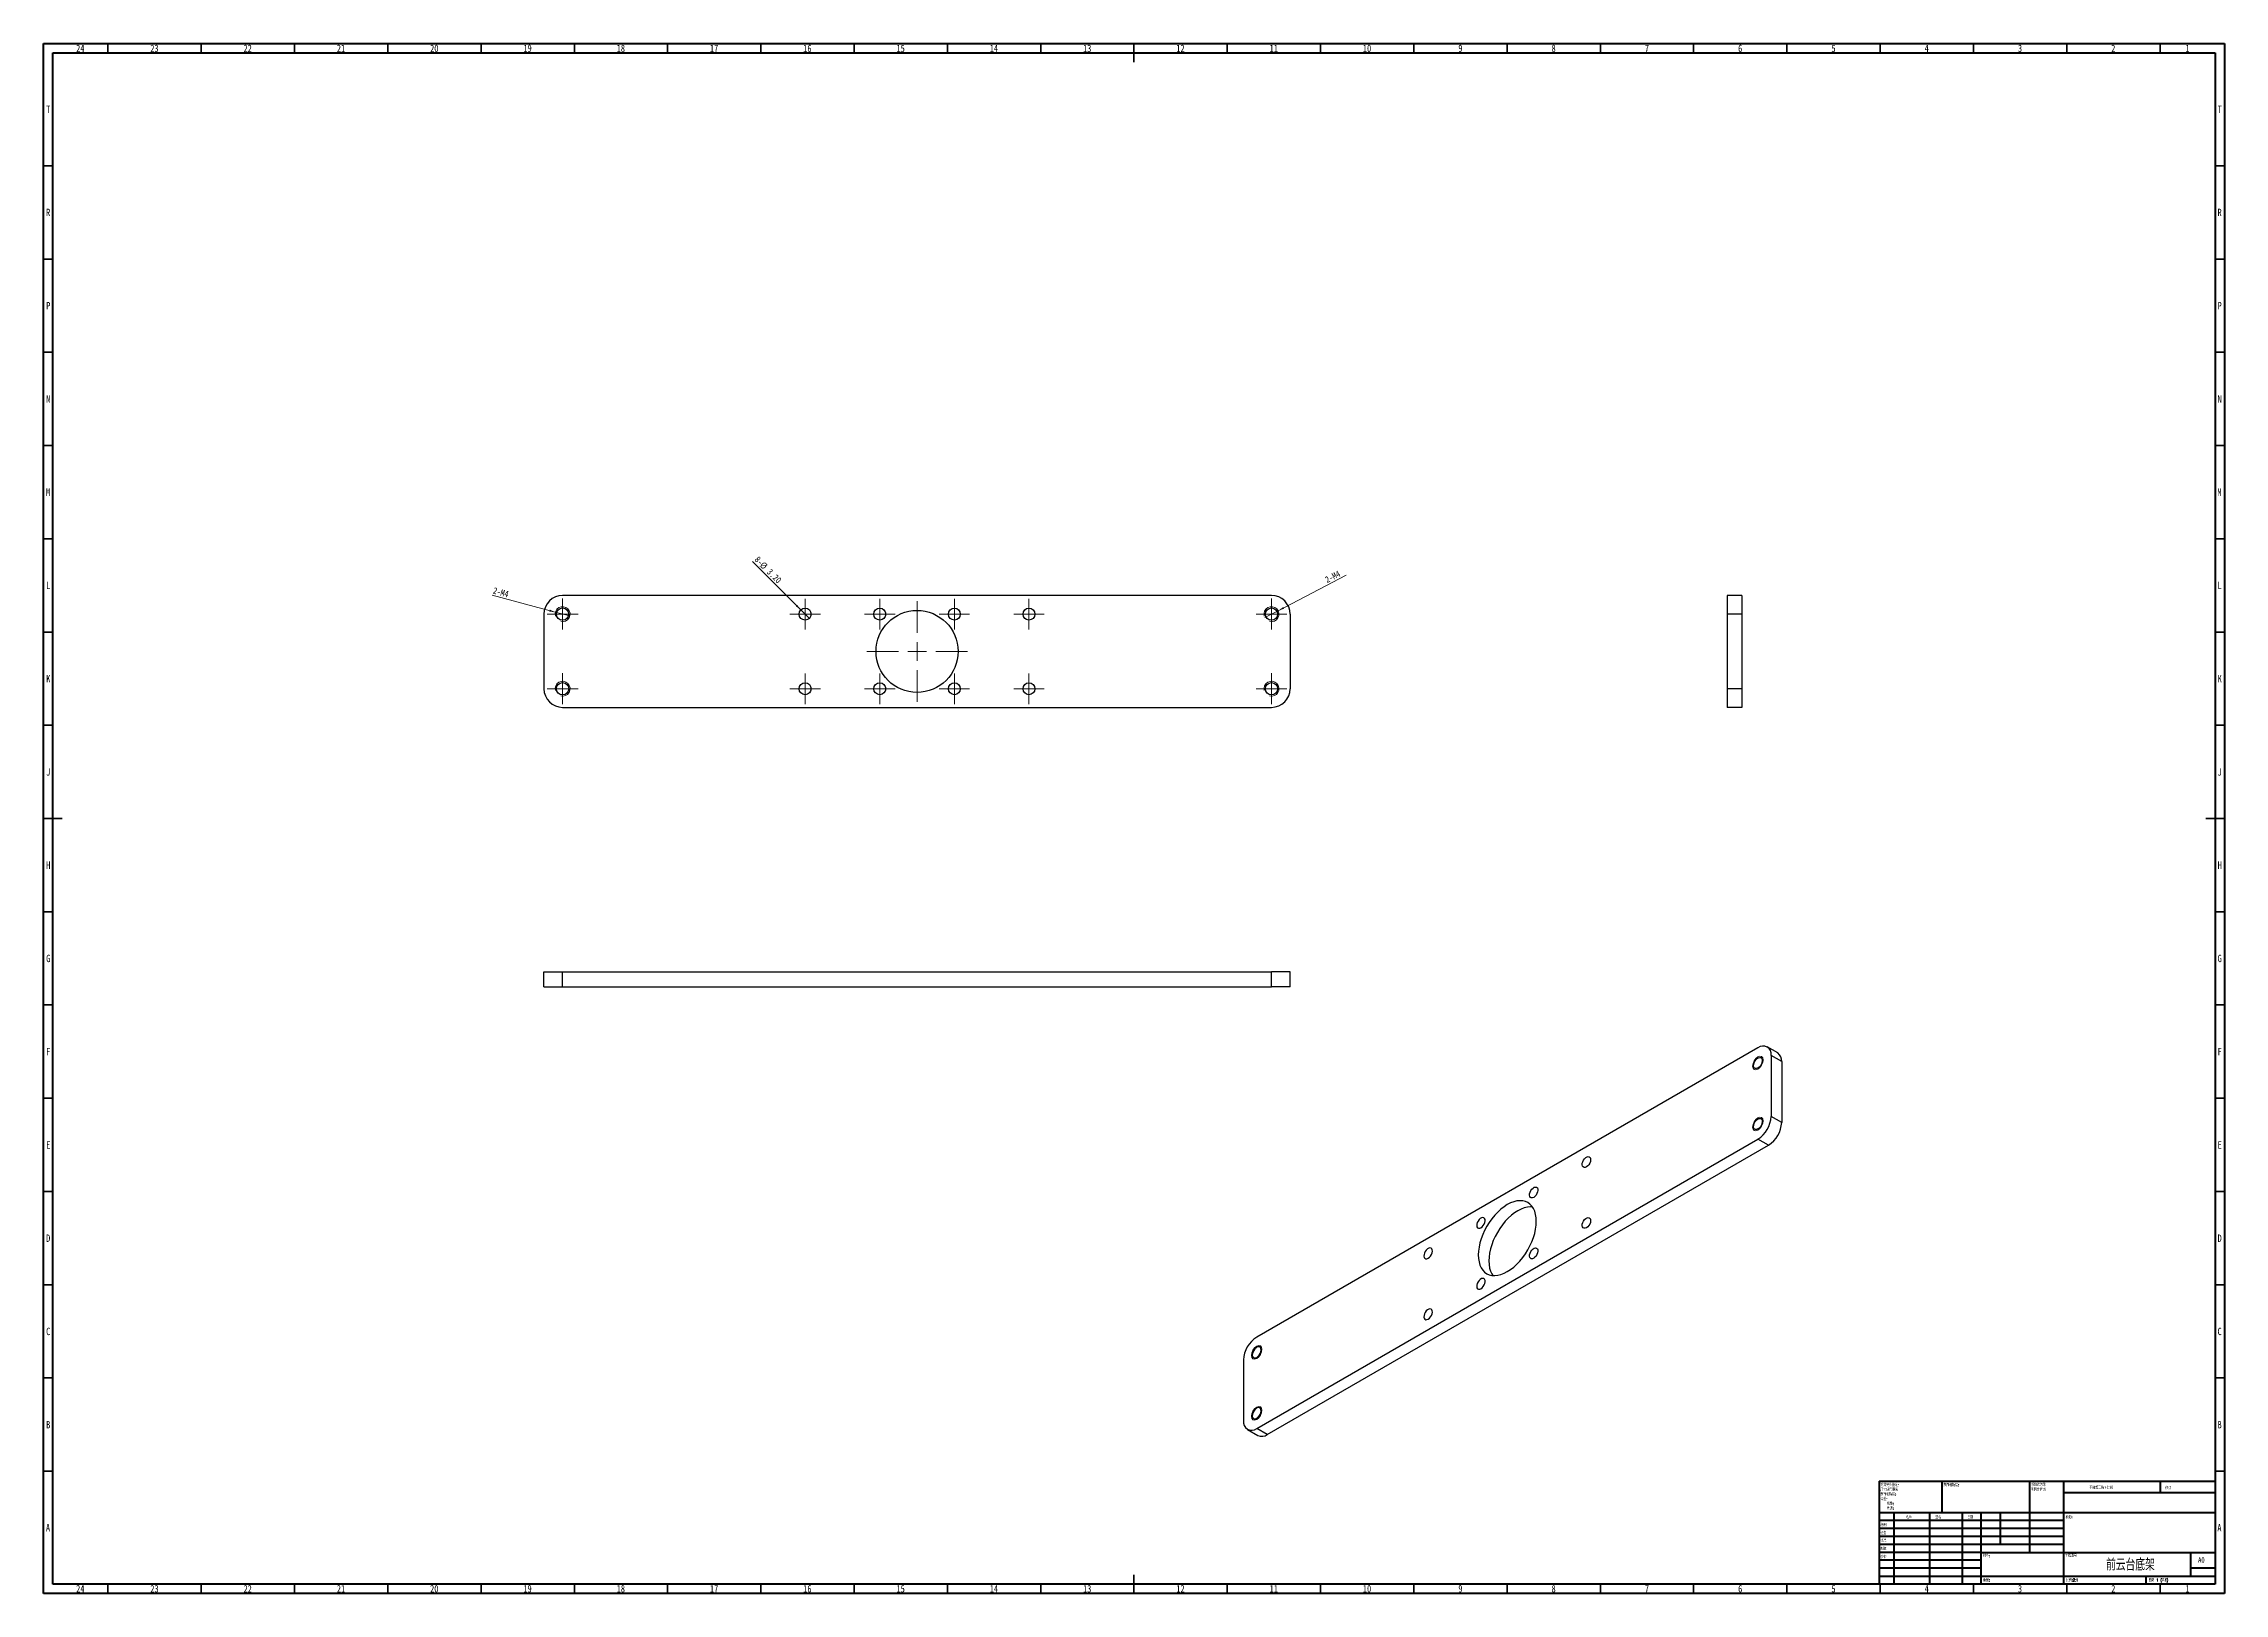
# Model space of a CAD drawing. Header units: millimetres. Extents: x 15 to 1184, y 5 to 836.
import ezdxf

# ---------------------------------------------------------------- set-up
doc = ezdxf.new("R2010")
doc.units = ezdxf.units.MM
doc.styles.add('SLDTEXTSTYLE0', font='TXT', dxfattribs={"width": 0.75})
doc.styles.add('SLDTEXTSTYLE1', font='TXT', dxfattribs={"width": 0.75, "bigfont": 'bigfont'})
doc.styles.add('SLDTEXTSTYLE2', font='TXT', dxfattribs={"width": 0.694444, "bigfont": 'bigfont'})
doc.dimstyles.new('SLDDIMSTYLE0', dxfattribs={"dimtxt": 3.5, "dimasz": 3.302, "dimexe": 0, "dimexo": 0.0625, "dimgap": 0.875, "dimtad": 1, "dimlfac": 0.5, "dimrnd": 1e-09, "dimzin": 12, "dimdsep": 46, "dimtxsty": 'SLDTEXTSTYLE0', "dimblk1": 'NONE', "dimsah": 1, "dimcen": 0, "dimadec": 0, "dimazin": 3, "dimtfac": 1, "dimtmove": 0, "dimatfit": 3, "dimldrblk": 'NONE', "dimfxl": 0, "dimfrac": 2, "dimtolj": 1, "dimtzin": 12, "dimarcsym": 0})
doc.dimstyles.new('SLDDIMSTYLE1', dxfattribs={"dimtxt": 3.5, "dimasz": 3.302, "dimexe": 0, "dimexo": 0.0625, "dimgap": 0.875, "dimtad": 1, "dimlfac": 0.5, "dimrnd": 1e-09, "dimzin": 4, "dimdsep": 46, "dimtxsty": 'SLDTEXTSTYLE0', "dimblk1": 'NONE', "dimsah": 1, "dimcen": 0, "dimadec": 0, "dimazin": 1, "dimtfac": 1, "dimtmove": 0, "dimatfit": 3, "dimldrblk": 'NONE', "dimfxl": 0, "dimfrac": 2, "dimtolj": 1, "dimtzin": 12, "dimarcsym": 0})

# ---------------------------------------------------------------- blocks, each defined once
blk = doc.blocks.new('_D')
at = {"color": 7, "linetype": 'Continuous', "lineweight": 0}
for q in [(255.4, 540.2), (297.1, 529.1)]:
    blk.add_line((289.3, 531.1), q, dxfattribs=at)
at = {"color": 7, "linetype": 'Continuous', "lineweight": 18}
blk.add_solid([(289.3, 531.1), (286.3, 532.5), (286, 531.5)], dxfattribs=at)
at = {"color": 7, "linetype": 'Continuous', "lineweight": 18, "char_height": 3.5, "attachment_point": 1, "rotation": 345, "style": 'SLDTEXTSTYLE0'}
for s, insert in [('2-', (256.5, 544.6)), ('M4', (260.5, 543.5))]:
    blk.add_mtext(s, dxfattribs=dict(at, insert=insert))
blk = doc.blocks.new('_None')
blk = doc.blocks.new('_D_1')
at = {"color": 7, "linetype": 'Continuous', "lineweight": 0}
for q in [(395, 558.3), (425.5, 527.8)]:
    blk.add_line((420.9, 532.4), q, dxfattribs=at)
at = {"color": 7, "linetype": 'Continuous', "lineweight": 18}
blk.add_solid([(420.9, 532.4), (419, 535), (418.2, 534.3)], dxfattribs=at)
at = {"color": 7, "linetype": 'Continuous', "lineweight": 18, "char_height": 3.5, "attachment_point": 1, "rotation": 315, "style": 'SLDTEXTSTYLE0'}
for s, insert in [('8-', (398.3, 561.5)), ('%%c', (401.1, 558.5)), ('3.20', (404.9, 554.8))]:
    blk.add_mtext(s, dxfattribs=dict(at, insert=insert))
blk = doc.blocks.new('_D_2')
at = {"color": 7, "linetype": 'Continuous', "lineweight": 0}
for q in [(713.3, 550.9), (669.7, 528.2)]:
    blk.add_line((676.8, 531.9), q, dxfattribs=at)
at = {"color": 7, "linetype": 'Continuous', "lineweight": 18}
blk.add_solid([(676.8, 531.9), (679.9, 533), (679.5, 533.9)], dxfattribs=at)
at = {"color": 7, "linetype": 'Continuous', "lineweight": 18, "char_height": 3.5, "attachment_point": 1, "rotation": 27.4704, "style": 'SLDTEXTSTYLE0'}
for s, insert in [('2-', (701.4, 549.8)), ('M4', (705.1, 551.7))]:
    blk.add_mtext(s, dxfattribs=dict(at, insert=insert))
blk = doc.blocks.new('SW_CENTERMARKSYMBOL_0')
at = {"color": 0, "linetype": 'Continuous', "lineweight": 18}
for p, q in [((0, 10), (0, 27)), ((-10, 0), (-27, 0)), ((0, 0), (-5, 0)), ((0, 0), (0, 5)), ((0, 0), (0, -5)), ((0, 0), (5, 0)), ((10, 0), (27, 0)), ((0, -10), (0, -27))]:
    blk.add_line(p, q, dxfattribs=at)
blk = doc.blocks.new('SW_CENTERMARKSYMBOL_1')
at = {"color": 0, "linetype": 'Continuous', "lineweight": 18}
for p, q in [((-5, 0), (-8.2, 0)), ((0, 0), (-5, 0)), ((0, 5), (0, 8.2)), ((0, 0), (0, 5)), ((0, 0), (0, -5)), ((0, 0), (5, 0)), ((5, 0), (8.2, 0)), ((0, -5), (0, -8.2))]:
    blk.add_line(p, q, dxfattribs=at)
blk = doc.blocks.new('SW_CENTERMARKSYMBOL_2')
at = {"color": 0, "linetype": 'Continuous', "lineweight": 18}
for p, q in [((-5, 0), (-8.2, 0)), ((0, 0), (-5, 0)), ((0, 5), (0, 8.2)), ((0, 0), (0, 5)), ((0, 0), (0, -5)), ((0, 0), (5, 0)), ((5, 0), (8.2, 0)), ((0, -5), (0, -8.2))]:
    blk.add_line(p, q, dxfattribs=at)
blk = doc.blocks.new('SW_CENTERMARKSYMBOL_3')
at = {"color": 0, "linetype": 'Continuous', "lineweight": 18}
for p, q in [((-5, 0), (-8.2, 0)), ((0, 0), (-5, 0)), ((0, 5), (0, 8.2)), ((0, 0), (0, 5)), ((0, 0), (0, -5)), ((0, 0), (5, 0)), ((5, 0), (8.2, 0)), ((0, -5), (0, -8.2))]:
    blk.add_line(p, q, dxfattribs=at)
blk = doc.blocks.new('SW_CENTERMARKSYMBOL_4')
at = {"color": 0, "linetype": 'Continuous', "lineweight": 18}
for p, q in [((-5, 0), (-8.2, 0)), ((0, 0), (-5, 0)), ((0, 5), (0, 8.2)), ((0, 0), (0, 5)), ((0, 0), (0, -5)), ((0, 0), (5, 0)), ((5, 0), (8.2, 0)), ((0, -5), (0, -8.2))]:
    blk.add_line(p, q, dxfattribs=at)
blk = doc.blocks.new('SW_CENTERMARKSYMBOL_5')
at = {"color": 0, "linetype": 'Continuous', "lineweight": 18}
for p, q in [((-5, 0), (-8.3, 0)), ((0, 0), (-5, 0)), ((0, 5), (0, 8.3)), ((0, 0), (0, 5)), ((0, 0), (0, -5)), ((0, 0), (5, 0)), ((5, 0), (8.3, 0)), ((0, -5), (0, -8.3))]:
    blk.add_line(p, q, dxfattribs=at)
blk = doc.blocks.new('SW_CENTERMARKSYMBOL_6')
at = {"color": 0, "linetype": 'Continuous', "lineweight": 18}
for p, q in [((-5, 0), (-8.3, 0)), ((0, 0), (-5, 0)), ((0, 5), (0, 8.3)), ((0, 0), (0, 5)), ((0, 0), (0, -5)), ((0, 0), (5, 0)), ((5, 0), (8.3, 0)), ((0, -5), (0, -8.3))]:
    blk.add_line(p, q, dxfattribs=at)
blk = doc.blocks.new('SW_CENTERMARKSYMBOL_7')
at = {"color": 0, "linetype": 'Continuous', "lineweight": 18}
for p, q in [((-5, 0), (-8.2, 0)), ((0, 0), (-5, 0)), ((0, 5), (0, 8.2)), ((0, 0), (0, 5)), ((0, 0), (0, -5)), ((0, 0), (5, 0)), ((5, 0), (8.2, 0)), ((0, -5), (0, -8.2))]:
    blk.add_line(p, q, dxfattribs=at)
blk = doc.blocks.new('SW_CENTERMARKSYMBOL_8')
at = {"color": 0, "linetype": 'Continuous', "lineweight": 18}
for p, q in [((-5, 0), (-8.2, 0)), ((0, 0), (-5, 0)), ((0, 5), (0, 8.2)), ((0, 0), (0, 5)), ((0, 0), (0, -5)), ((0, 0), (5, 0)), ((5, 0), (8.2, 0)), ((0, -5), (0, -8.2))]:
    blk.add_line(p, q, dxfattribs=at)
blk = doc.blocks.new('SW_CENTERMARKSYMBOL_9')
at = {"color": 0, "linetype": 'Continuous', "lineweight": 18}
for p, q in [((-5, 0), (-8.2, 0)), ((0, 0), (-5, 0)), ((0, 5), (0, 8.2)), ((0, 0), (0, 5)), ((0, 0), (0, -5)), ((0, 0), (5, 0)), ((5, 0), (8.2, 0)), ((0, -5), (0, -8.2))]:
    blk.add_line(p, q, dxfattribs=at)
blk = doc.blocks.new('SW_CENTERMARKSYMBOL_10')
at = {"color": 0, "linetype": 'Continuous', "lineweight": 18}
for p, q in [((-5, 0), (-8.2, 0)), ((0, 0), (-5, 0)), ((0, 5), (0, 8.2)), ((0, 0), (0, 5)), ((0, 0), (0, -5)), ((0, 0), (5, 0)), ((5, 0), (8.2, 0)), ((0, -5), (0, -8.2))]:
    blk.add_line(p, q, dxfattribs=at)
blk = doc.blocks.new('SW_CENTERMARKSYMBOL_11')
at = {"color": 0, "linetype": 'Continuous', "lineweight": 18}
for p, q in [((-5, 0), (-8.3, 0)), ((0, 0), (-5, 0)), ((0, 5), (0, 8.3)), ((0, 0), (0, 5)), ((0, 0), (0, -5)), ((0, 0), (5, 0)), ((5, 0), (8.3, 0)), ((0, -5), (0, -8.3))]:
    blk.add_line(p, q, dxfattribs=at)
blk = doc.blocks.new('SW_CENTERMARKSYMBOL_12')
at = {"color": 0, "linetype": 'Continuous', "lineweight": 18}
for p, q in [((-5, 0), (-8.3, 0)), ((0, 0), (-5, 0)), ((0, 5), (0, 8.3)), ((0, 0), (0, 5)), ((0, 0), (0, -5)), ((0, 0), (5, 0)), ((5, 0), (8.3, 0)), ((0, -5), (0, -8.3))]:
    blk.add_line(p, q, dxfattribs=at)

msp = doc.modelspace()

# ---------------------------------------------------------------- linework, layer by layer
at = {"color": 7, "linetype": 'Continuous', "lineweight": 70}
for p, q in [((15, 5), (15, 836)), ((15, 836), (1184, 836)), ((20, 10), (20, 831)), ((20, 831), (1179, 831)), ((1179, 831), (1179, 10)), ((1184, 836), (1184, 5)), ((1184, 5), (15, 5)), ((1179, 10), (20, 10))]:
    msp.add_line(p, q, dxfattribs=at)
at = {"color": 7, "linetype": 'Continuous', "lineweight": 35}
for p, q in [((49.5, 831), (49.5, 836)), ((99.5, 831), (99.5, 836)), ((149.5, 831), (149.5, 836)), ((199.5, 831), (199.5, 836)), ((249.5, 831), (249.5, 836)), ((299.5, 831), (299.5, 836)), ((349.5, 831), (349.5, 836)), ((399.5, 831), (399.5, 836)), ((449.5, 831), (449.5, 836)), ((499.5, 831), (499.5, 836)), ((549.5, 831), (549.5, 836)), ((599.5, 836), (599.5, 826)), ((599.5, 831), (599.5, 836)), ((649.5, 831), (649.5, 836)), ((699.5, 831), (699.5, 836)), ((749.5, 831), (749.5, 836)), ((799.5, 831), (799.5, 836)), ((849.5, 831), (849.5, 836)), ((899.5, 831), (899.5, 836)), ((949.5, 831), (949.5, 836)), ((999.5, 831), (999.5, 836)), ((1049.5, 831), (1049.5, 836)), ((1099.5, 831), (1099.5, 836)), ((1149.5, 831), (1149.5, 836)), ((20, 770.5), (15, 770.5)), ((1179, 770.5), (1184, 770.5)), ((20, 720.5), (15, 720.5)), ((1179, 720.5), (1184, 720.5)), ((20, 670.5), (15, 670.5)), ((1179, 670.5), (1184, 670.5)), ((20, 620.5), (15, 620.5)), ((1179, 620.5), (1184, 620.5)), ((20, 570.5), (15, 570.5)), ((1179, 570.5), (1184, 570.5)), ((20, 520.5), (15, 520.5)), ((1179, 520.5), (1184, 520.5)), ((20, 470.5), (15, 470.5)), ((1179, 470.5), (1184, 470.5)), ((15, 420.5), (25, 420.5)), ((20, 420.5), (15, 420.5)), ((1184, 420.5), (1174, 420.5)), ((1179, 420.5), (1184, 420.5)), ((20, 370.5), (15, 370.5)), ((1179, 370.5), (1184, 370.5)), ((20, 320.5), (15, 320.5)), ((1179, 320.5), (1184, 320.5)), ((20, 270.5), (15, 270.5)), ((1179, 270.5), (1184, 270.5)), ((20, 220.5), (15, 220.5)), ((1179, 220.5), (1184, 220.5)), ((20, 170.5), (15, 170.5)), ((1179, 170.5), (1184, 170.5)), ((20, 120.5), (15, 120.5)), ((1179, 120.5), (1184, 120.5)), ((20, 70.5), (15, 70.5)), ((1179, 70.5), (1184, 70.5)), ((599.5, 5), (599.5, 15)), ((49.5, 10), (49.5, 5)), ((99.5, 10), (99.5, 5)), ((149.5, 10), (149.5, 5)), ((199.5, 10), (199.5, 5)), ((249.5, 10), (249.5, 5)), ((299.5, 10), (299.5, 5)), ((349.5, 10), (349.5, 5)), ((399.5, 10), (399.5, 5)), ((449.5, 10), (449.5, 5)), ((499.5, 10), (499.5, 5)), ((549.5, 10), (549.5, 5)), ((599.5, 10), (599.5, 5)), ((649.5, 10), (649.5, 5)), ((699.5, 10), (699.5, 5)), ((749.5, 10), (749.5, 5)), ((799.5, 10), (799.5, 5)), ((849.5, 10), (849.5, 5)), ((899.5, 10), (899.5, 5)), ((949.5, 10), (949.5, 5)), ((999.5, 10), (999.5, 5)), ((1049.5, 10), (1049.5, 5)), ((1099.5, 10), (1099.5, 5)), ((1149.5, 10), (1149.5, 5))]:
    msp.add_line(p, q, dxfattribs=at)
at = {"color": 7, "linetype": 'Continuous', "lineweight": 25}
for p, q in [((673.206, 540.091), (293.206, 540.091)), ((917.411, 540.091), (917.411, 530.091)), ((925.411, 540.091), (917.411, 540.091)), ((925.411, 540.091), (925.411, 530.091)), ((283.206, 530.091), (283.206, 490.091)), ((683.206, 530.091), (683.206, 490.091)), ((925.411, 530.091), (917.411, 530.091)), ((917.411, 530.091), (917.411, 490.091)), ((925.411, 530.091), (925.411, 490.091)), ((293.206, 480.091), (673.206, 480.091)), ((917.411, 490.091), (917.411, 480.091)), ((925.411, 490.091), (917.411, 490.091)), ((925.411, 480.091), (917.411, 480.091)), ((925.411, 490.091), (925.411, 480.091)), ((283.206, 330.312), (283.206, 338.312)), ((283.206, 338.312), (293.206, 338.312)), ((283.206, 330.312), (293.206, 330.312)), ((293.206, 330.312), (293.206, 338.312)), ((293.206, 338.312), (673.206, 338.312)), ((293.206, 330.312), (673.206, 330.312)), ((673.206, 330.312), (673.206, 338.312)), ((683.206, 338.312), (673.206, 338.312)), ((683.206, 330.312), (673.206, 330.312)), ((683.206, 330.312), (683.206, 338.312)), ((933.958, 297.538), (665.258, 142.421)), ((944.615, 294.768), (938.958, 298.033)), ((941.029, 293.455), (941.029, 260.793)), ((946.686, 290.189), (941.029, 293.455)), ((946.686, 290.189), (946.686, 257.528)), ((946.686, 257.528), (941.029, 260.793)), ((665.258, 93.428), (933.958, 248.546)), ((939.615, 245.28), (933.958, 248.546)), ((670.915, 90.163), (939.615, 245.28)), ((658.187, 130.173), (658.187, 97.512)), ((660.258, 92.933), (665.915, 89.667)), ((670.915, 90.163), (665.258, 93.428))]:
    msp.add_line(p, q, dxfattribs=at)
at = {"color": 7, "linetype": 'Continuous', "lineweight": 50}
for p, q in [((999, 65.25), (1179, 65.25)), ((999, 65.25), (999, 10)), ((1032.8, 48.25), (1032.8, 65.25)), ((1079.6, 65.25), (1079.6, 27)), ((1097.8, 65.25), (1097.8, 10)), ((1179, 58.875), (1097.8, 58.875)), ((1149.8, 58.875), (1149.8, 65.25)), ((1179, 48.25), (999, 48.25)), ((1006.8, 48.25), (1006.8, 10)), ((1025.991, 48.25), (1025.991, 10)), ((1043.399, 48.25), (1043.399, 10)), ((1053.6, 10), (1053.6, 48.25)), ((1064, 31.25), (1064, 48.25)), ((1097.8, 44), (999, 44)), ((1097.8, 39.75), (999, 39.75)), ((1097.8, 35.5), (999, 35.5)), ((1097.8, 31.25), (999, 31.25)), ((1053.6, 27), (999, 27)), ((1053.6, 27), (1179, 27)), ((1166, 14.25), (1166, 27)), ((1053.6, 22.75), (999, 22.75)), ((1053.6, 18.5), (999, 18.5)), ((999, 14.25), (1179, 14.25)), ((1142, 10), (1142, 14.25)), ((1179, 18.5), (1166, 18.5))]:
    msp.add_line(p, q, dxfattribs=at)
at = {"color": 7, "linetype": 'Continuous', "lineweight": 18, "flags": 128}
for points in [[(933.958, 286.107), (932.876, 285.73), (931.958, 285.909), (931.345, 286.614), (931.13, 287.74), (931.345, 289.114), (931.958, 290.528), (932.876, 291.765), (933.958, 292.639), (935.041, 293.015), (935.958, 292.837), (936.571, 292.131), (936.787, 291.006), (936.571, 289.631), (935.958, 288.218), (935.041, 286.98), (933.958, 286.107)], [(933.958, 253.445), (932.876, 253.069), (931.958, 253.247), (931.345, 253.953), (931.13, 255.078), (931.345, 256.453), (931.958, 257.866), (932.876, 259.104), (933.958, 259.977), (935.041, 260.354), (935.958, 260.175), (936.571, 259.47), (936.787, 258.344), (936.571, 256.97), (935.958, 255.556), (935.041, 254.318), (933.958, 253.445)], [(665.258, 130.989), (664.175, 130.613), (663.258, 130.791), (662.645, 131.497), (662.429, 132.622), (662.645, 133.997), (663.258, 135.41), (664.175, 136.648), (665.258, 137.521), (666.34, 137.898), (667.258, 137.719), (667.871, 137.014), (668.086, 135.888), (667.871, 134.514), (667.258, 133.1), (666.34, 131.863), (665.258, 130.989)], [(665.258, 98.327), (664.175, 97.951), (663.258, 98.129), (662.645, 98.835), (662.429, 99.961), (662.645, 101.335), (663.258, 102.749), (664.175, 103.986), (665.258, 104.86), (666.34, 105.236), (667.258, 105.058), (667.871, 104.352), (668.086, 103.226), (667.871, 101.852), (667.258, 100.439), (666.34, 99.201), (665.258, 98.327)]]:
    msp.add_lwpolyline(points, dxfattribs=at)
at = {"color": 7, "linetype": 'Continuous', "lineweight": 25, "flags": 128}
for points in [[(933.958, 286.678), (933.271, 286.401), (932.644, 286.388), (932.134, 286.64), (931.786, 287.134), (931.631, 287.828), (931.683, 288.659), (931.938, 289.553), (932.371, 290.432), (932.946, 291.216), (933.611, 291.836), (934.306, 292.238), (934.971, 292.385), (935.546, 292.264), (935.979, 291.887), (936.233, 291.286), (936.285, 290.515), (936.131, 289.642), (935.783, 288.746), (935.273, 287.905), (934.646, 287.195), (933.958, 286.678)], [(933.958, 254.017), (933.271, 253.739), (932.644, 253.726), (932.134, 253.978), (931.786, 254.473), (931.631, 255.166), (931.683, 255.997), (931.938, 256.892), (932.371, 257.77), (932.946, 258.554), (933.611, 259.175), (934.306, 259.576), (934.971, 259.723), (935.546, 259.603), (935.979, 259.225), (936.233, 258.624), (936.285, 257.853), (936.131, 256.981), (935.783, 256.084), (935.273, 255.244), (934.646, 254.533), (933.958, 254.017)], [(842.034, 233.693), (841.368, 233.424), (840.76, 233.411), (840.265, 233.656), (839.928, 234.136), (839.778, 234.808), (839.828, 235.614), (840.075, 236.481), (840.495, 237.333), (841.053, 238.094), (841.697, 238.695), (842.372, 239.085), (843.016, 239.227), (843.574, 239.11), (843.994, 238.744), (844.24, 238.161), (844.291, 237.414), (844.141, 236.568), (843.804, 235.698), (843.309, 234.883), (842.701, 234.194), (842.034, 233.693)], [(813.75, 217.365), (813.083, 217.096), (812.476, 217.083), (811.981, 217.328), (811.644, 217.807), (811.494, 218.48), (811.544, 219.286), (811.791, 220.153), (812.211, 221.005), (812.768, 221.765), (813.413, 222.367), (814.087, 222.756), (814.732, 222.899), (815.289, 222.782), (815.71, 222.416), (815.956, 221.833), (816.007, 221.085), (815.857, 220.239), (815.519, 219.37), (815.025, 218.555), (814.417, 217.866), (813.75, 217.365)], [(799.608, 177.519), (801.35, 178.638), (803.07, 179.968), (804.746, 181.493), (806.358, 183.195), (807.885, 185.051), (809.307, 187.038), (810.608, 189.131), (811.771, 191.304), (812.78, 193.53), (813.624, 195.78), (814.291, 198.027), (814.774, 200.241), (815.067, 202.396), (815.164, 204.464), (815.067, 206.419), (814.774, 208.236), (814.291, 209.893), (813.624, 211.369), (812.78, 212.645), (811.771, 213.705), (810.608, 214.536), (809.307, 215.127), (807.885, 215.472), (806.358, 215.565), (804.746, 215.405), (803.07, 214.995), (801.35, 214.34), (799.608, 213.447), (797.866, 212.329), (796.146, 210.998), (794.47, 209.473), (792.858, 207.772), (791.332, 205.916), (789.909, 203.929), (788.608, 201.835), (787.446, 199.662), (786.436, 197.437), (785.592, 195.186), (784.925, 192.94), (784.442, 190.725), (784.15, 188.57), (784.052, 186.503), (784.15, 184.548), (784.442, 182.73), (784.925, 181.074), (785.592, 179.598), (786.436, 178.322), (787.446, 177.262), (788.608, 176.431), (789.909, 175.839), (791.332, 175.495), (792.858, 175.402), (794.47, 175.561), (796.146, 175.971), (797.866, 176.627), (799.608, 177.519)], [(813.066, 212.263), (812.015, 212.299), (810.403, 212.139), (808.727, 211.729), (807.007, 211.074), (805.265, 210.181), (803.523, 209.063), (801.803, 207.733), (800.127, 206.207), (798.515, 204.506), (796.988, 202.65), (795.566, 200.663), (794.265, 198.57), (793.102, 196.397), (792.093, 194.171), (791.249, 191.921), (790.582, 189.674), (790.099, 187.46), (789.806, 185.305), (789.709, 183.237), (789.806, 181.282), (790.099, 179.465), (790.582, 177.808), (791.249, 176.332), (791.807, 175.438)], [(785.466, 201.037), (786.133, 201.538), (786.741, 202.227), (787.235, 203.042), (787.572, 203.911), (787.722, 204.757), (787.672, 205.505), (787.426, 206.088), (787.005, 206.454), (786.448, 206.571), (785.803, 206.428), (785.129, 206.039), (784.484, 205.437), (783.927, 204.677), (783.506, 203.825), (783.26, 202.958), (783.21, 202.152), (783.36, 201.479), (783.697, 200.999), (784.191, 200.755), (784.799, 200.768), (785.466, 201.037)], [(842.034, 201.032), (841.368, 200.763), (840.76, 200.75), (840.265, 200.994), (839.928, 201.474), (839.778, 202.147), (839.828, 202.953), (840.075, 203.82), (840.495, 204.672), (841.053, 205.432), (841.697, 206.034), (842.372, 206.423), (843.016, 206.566), (843.574, 206.448), (843.994, 206.082), (844.24, 205.5), (844.291, 204.752), (844.141, 203.906), (843.804, 203.037), (843.309, 202.222), (842.701, 201.533), (842.034, 201.032)], [(757.182, 184.709), (757.849, 185.21), (758.456, 185.899), (758.951, 186.714), (759.288, 187.583), (759.438, 188.429), (759.388, 189.177), (759.141, 189.759), (758.721, 190.126), (758.163, 190.243), (757.519, 190.1), (756.844, 189.711), (756.2, 189.109), (755.643, 188.349), (755.222, 187.497), (754.976, 186.63), (754.925, 185.824), (755.075, 185.151), (755.413, 184.671), (755.907, 184.427), (756.515, 184.44), (757.182, 184.709)], [(813.75, 184.704), (813.083, 184.435), (812.476, 184.422), (811.981, 184.666), (811.644, 185.146), (811.494, 185.819), (811.544, 186.624), (811.791, 187.492), (812.211, 188.343), (812.768, 189.104), (813.413, 189.705), (814.087, 190.095), (814.732, 190.237), (815.289, 190.12), (815.71, 189.754), (815.956, 189.171), (816.007, 188.424), (815.857, 187.578), (815.519, 186.709), (815.025, 185.893), (814.417, 185.205), (813.75, 184.704)], [(785.466, 168.375), (786.133, 168.876), (786.741, 169.565), (787.235, 170.38), (787.572, 171.25), (787.722, 172.096), (787.672, 172.843), (787.426, 173.426), (787.005, 173.792), (786.448, 173.909), (785.803, 173.767), (785.129, 173.377), (784.484, 172.776), (783.927, 172.015), (783.506, 171.163), (783.26, 170.296), (783.21, 169.49), (783.36, 168.818), (783.697, 168.338), (784.191, 168.094), (784.799, 168.106), (785.466, 168.375)], [(757.182, 152.047), (757.849, 152.548), (758.456, 153.237), (758.951, 154.052), (759.288, 154.921), (759.438, 155.767), (759.388, 156.515), (759.141, 157.098), (758.721, 157.464), (758.163, 157.581), (757.519, 157.439), (756.844, 157.049), (756.2, 156.448), (755.643, 155.687), (755.222, 154.835), (754.976, 153.968), (754.925, 153.162), (755.075, 152.49), (755.413, 152.01), (755.907, 151.765), (756.515, 151.778), (757.182, 152.047)], [(665.258, 131.561), (665.946, 132.077), (666.572, 132.788), (667.082, 133.628), (667.43, 134.525), (667.585, 135.397), (667.533, 136.168), (667.279, 136.769), (666.845, 137.147), (666.27, 137.267), (665.606, 137.12), (664.91, 136.719), (664.245, 136.098), (663.671, 135.314), (663.237, 134.436), (662.983, 133.542), (662.931, 132.711), (663.086, 132.017), (663.433, 131.522), (663.943, 131.27), (664.57, 131.283), (665.258, 131.561)], [(665.258, 98.899), (665.946, 99.416), (666.572, 100.126), (667.082, 100.967), (667.43, 101.863), (667.585, 102.736), (667.533, 103.506), (667.279, 104.107), (666.845, 104.485), (666.27, 104.606), (665.606, 104.459), (664.91, 104.057), (664.245, 103.437), (663.671, 102.653), (663.237, 101.774), (662.983, 100.88), (662.931, 100.049), (663.086, 99.355), (663.433, 98.86), (663.943, 98.608), (664.57, 98.622), (665.258, 98.899)]]:
    msp.add_lwpolyline(points, dxfattribs=at)
at = {"color": 7, "linetype": 'Continuous', "lineweight": 25}
for centre, radius in [((293.206, 530.091), 3.3), ((423.206, 530.091), 3.2), ((463.206, 530.091), 3.2), ((483.206, 510.091), 22), ((503.206, 530.091), 3.2), ((543.206, 530.091), 3.2), ((673.206, 530.091), 3.3), ((293.206, 490.091), 3.3), ((423.206, 490.091), 3.2), ((463.206, 490.091), 3.2), ((503.206, 490.091), 3.2), ((543.206, 490.091), 3.2), ((673.206, 490.091), 3.3)]:
    msp.add_circle(centre, radius, dxfattribs=at)
for centre, radius, start, end in [((293.206, 530.091), 10, 90, 180), ((673.206, 530.091), 10, 0, 90), ((293.206, 490.091), 10, 180, 270), ((673.206, 490.091), 10, 270, 0), ((936.697, 294.117), 4.383, 351.315058, 128.67419), ((941.687, 290.685), 5.024, 354.337576, 54.350243), ((925.742, 261.454), 15.302, 302.476304, 357.523696), ((931.399, 258.189), 15.302, 302.476304, 357.523696), ((673.474, 129.512), 15.302, 122.476398, 177.523602), ((662.519, 96.85), 4.383, 171.314675, 308.674573), ((667.986, 94.244), 5.023, 245.65152, 305.658938)]:
    msp.add_arc(centre, radius, start, end, dxfattribs=at)
at = {"color": 7, "linetype": 'Continuous', "lineweight": 18}
for centre in [(293.206, 530.091), (673.206, 530.091), (293.206, 490.091), (673.206, 490.091)]:
    msp.add_arc(centre, 4, 255, 195, dxfattribs=at)

# ---------------------------------------------------------------- block references
at = {"color": 7, "linetype": 'Continuous', "lineweight": 0}
for name, p in [('SW_CENTERMARKSYMBOL_6', (293.206, 530.091)), ('SW_CENTERMARKSYMBOL_1', (423.206, 530.091)), ('SW_CENTERMARKSYMBOL_3', (463.206, 530.091)), ('SW_CENTERMARKSYMBOL_9', (503.206, 530.091)), ('SW_CENTERMARKSYMBOL_7', (543.206, 530.091)), ('SW_CENTERMARKSYMBOL_12', (673.206, 530.091)), ('SW_CENTERMARKSYMBOL_0', (483.206, 510.091)), ('SW_CENTERMARKSYMBOL_5', (293.206, 490.091)), ('SW_CENTERMARKSYMBOL_4', (423.206, 490.091)), ('SW_CENTERMARKSYMBOL_2', (463.206, 490.091)), ('SW_CENTERMARKSYMBOL_8', (503.206, 490.091)), ('SW_CENTERMARKSYMBOL_10', (543.206, 490.091)), ('SW_CENTERMARKSYMBOL_11', (673.206, 490.091))]:
    msp.add_blockref(name, p, dxfattribs=at)

# ---------------------------------------------------------------- texts
for s, insert, char_height, attachment_point, style in [('24', (34.67, 835.449), 3.9687, 2, 'SLDTEXTSTYLE0'), ('23', (74.42, 835.449), 3.9687, 2, 'SLDTEXTSTYLE0'), ('22', (124.42, 835.449), 3.9687, 2, 'SLDTEXTSTYLE0'), ('21', (174.42, 835.449), 3.9687, 2, 'SLDTEXTSTYLE0'), ('20', (224.42, 835.449), 3.9687, 2, 'SLDTEXTSTYLE0'), ('19', (274.42, 835.449), 3.9687, 2, 'SLDTEXTSTYLE0'), ('18', (324.42, 835.449), 3.9687, 2, 'SLDTEXTSTYLE0'), ('17', (374.42, 835.449), 3.9687, 2, 'SLDTEXTSTYLE0'), ('16', (424.42, 835.449), 3.9687, 2, 'SLDTEXTSTYLE0'), ('15', (474.42, 835.449), 3.9687, 2, 'SLDTEXTSTYLE0'), ('14', (524.42, 835.449), 3.9687, 2, 'SLDTEXTSTYLE0'), ('13', (574.42, 835.449), 3.9687, 2, 'SLDTEXTSTYLE0'), ('12', (624.42, 835.449), 3.9687, 2, 'SLDTEXTSTYLE0'), ('11', (674.42, 835.449), 3.9687, 2, 'SLDTEXTSTYLE0'), ('10', (724.42, 835.449), 3.9687, 2, 'SLDTEXTSTYLE0'), ('9', (774.46, 835.449), 3.969, 2, 'SLDTEXTSTYLE0'), ('8', (824.46, 835.449), 3.969, 2, 'SLDTEXTSTYLE0'), ('7', (874.46, 835.449), 3.969, 2, 'SLDTEXTSTYLE0'), ('6', (924.46, 835.449), 3.969, 2, 'SLDTEXTSTYLE0'), ('5', (974.46, 835.449), 3.969, 2, 'SLDTEXTSTYLE0'), ('4', (1024.46, 835.449), 3.969, 2, 'SLDTEXTSTYLE0'), ('3', (1074.46, 835.449), 3.969, 2, 'SLDTEXTSTYLE0'), ('2', (1124.46, 835.449), 3.969, 2, 'SLDTEXTSTYLE0'), ('1', (1164.21, 835.449), 3.969, 2, 'SLDTEXTSTYLE0'), ('T', (17.488, 802.74), 3.969, 2, 'SLDTEXTSTYLE0'), ('T', (1181.488, 802.74), 3.969, 2, 'SLDTEXTSTYLE0'), ('R', (17.444, 747.449), 3.969, 2, 'SLDTEXTSTYLE0'), ('R', (1181.444, 747.449), 3.969, 2, 'SLDTEXTSTYLE0'), ('P', (17.485, 697.449), 3.969, 2, 'SLDTEXTSTYLE0'), ('P', (1181.485, 697.449), 3.969, 2, 'SLDTEXTSTYLE0'), ('N', (17.464, 647.449), 3.969, 2, 'SLDTEXTSTYLE0'), ('N', (1181.464, 647.449), 3.969, 2, 'SLDTEXTSTYLE0'), ('M', (17.362, 597.449), 3.969, 2, 'SLDTEXTSTYLE0'), ('M', (1181.362, 597.449), 3.969, 2, 'SLDTEXTSTYLE0'), ('L', (17.455, 547.449), 3.969, 2, 'SLDTEXTSTYLE0'), ('L', (1181.455, 547.449), 3.969, 2, 'SLDTEXTSTYLE0'), ('K', (17.489, 497.449), 3.969, 2, 'SLDTEXTSTYLE0'), ('K', (1181.489, 497.449), 3.969, 2, 'SLDTEXTSTYLE0'), ('J', (17.465, 447.449), 3.969, 2, 'SLDTEXTSTYLE0'), ('J', (1181.465, 447.449), 3.969, 2, 'SLDTEXTSTYLE0'), ('H', (17.49, 397.449), 3.969, 2, 'SLDTEXTSTYLE0'), ('H', (1181.49, 397.449), 3.969, 2, 'SLDTEXTSTYLE0'), ('G', (17.487, 347.449), 3.969, 2, 'SLDTEXTSTYLE0'), ('G', (1181.487, 347.449), 3.969, 2, 'SLDTEXTSTYLE0'), ('F', (17.458, 297.449), 3.969, 2, 'SLDTEXTSTYLE0'), ('F', (1181.458, 297.449), 3.969, 2, 'SLDTEXTSTYLE0'), ('E', (17.508, 247.449), 3.969, 2, 'SLDTEXTSTYLE0'), ('E', (1181.508, 247.449), 3.969, 2, 'SLDTEXTSTYLE0'), ('D', (17.453, 197.449), 3.969, 2, 'SLDTEXTSTYLE0'), ('D', (1181.453, 197.449), 3.969, 2, 'SLDTEXTSTYLE0'), ('C', (17.459, 147.449), 3.969, 2, 'SLDTEXTSTYLE0'), ('C', (1181.459, 147.449), 3.969, 2, 'SLDTEXTSTYLE0'), ('B', (17.471, 97.449), 3.969, 2, 'SLDTEXTSTYLE0'), ('B', (1181.471, 97.449), 3.969, 2, 'SLDTEXTSTYLE0'), ('除非另外指定:^J尺寸使用毫米^J表面粗糙度:^J公差:^J   线性:^J   角度:', (999.594, 63.921), 1.5, 1, 'SLDTEXTSTYLE1'), ('表面粗糙度:', (1033.371, 63.919), 1.5, 1, 'SLDTEXTSTYLE1'), ('将锐边清除^J毛刺并折断', (1080.309, 64.003), 1.5, 1, 'SLDTEXTSTYLE1'), ('不调整工程图比例', (1111.615, 62.533), 1.5, 1, 'SLDTEXTSTYLE1'), ('修订', (1152.328, 62.335), 1.5, 1, 'SLDTEXTSTYLE1'), ('A', (17.34, 42.199), 3.969, 2, 'SLDTEXTSTYLE0'), ('检查', (999.624, 38.154), 1.5, 1, 'SLDTEXTSTYLE1'), ('绘制', (999.685, 42.43), 1.5, 1, 'SLDTEXTSTYLE1'), ('名称', (1013.322, 46.501), 1.5, 1, 'SLDTEXTSTYLE1'), ('签名', (1029.034, 46.562), 1.5, 1, 'SLDTEXTSTYLE1'), ('日期', (1046.215, 46.576), 1.5, 1, 'SLDTEXTSTYLE1'), ('标题:', (1098.956, 46.576), 1.5, 1, 'SLDTEXTSTYLE1'), ('A', (1181.34, 42.199), 3.969, 2, 'SLDTEXTSTYLE0'), ('批准', (999.622, 34.177), 1.5, 1, 'SLDTEXTSTYLE1'), ('验检', (999.677, 25.35), 1.5, 1, 'SLDTEXTSTYLE1'), ('制造', (999.682, 29.734), 1.5, 1, 'SLDTEXTSTYLE1'), ('材料:', (1054.646, 25.986), 1.5, 1, 'SLDTEXTSTYLE1'), ('工程图号', (1098.629, 25.986), 1.5, 1, 'SLDTEXTSTYLE1'), ('前云台底架', (1133.633, 23.607), 6.35, 2, 'SLDTEXTSTYLE1'), ('A0', (1169.871, 24.406), 2.9104, 1, 'SLDTEXTSTYLE0'), ('重量:', (1054.618, 12.949), 1.4986, 1, 'SLDTEXTSTYLE1'), ('比例:2:1', (1099.074, 12.9), 1.5, 1, 'SLDTEXTSTYLE1'), ('图纸 1 (共1)', (1143.478, 12.9), 1.5, 1, 'SLDTEXTSTYLE2'), ('24', (34.67, 9.49), 3.9687, 2, 'SLDTEXTSTYLE0'), ('23', (74.42, 9.49), 3.9687, 2, 'SLDTEXTSTYLE0'), ('22', (124.42, 9.49), 3.9687, 2, 'SLDTEXTSTYLE0'), ('21', (174.42, 9.49), 3.9687, 2, 'SLDTEXTSTYLE0'), ('20', (224.42, 9.49), 3.9687, 2, 'SLDTEXTSTYLE0'), ('19', (274.42, 9.49), 3.9687, 2, 'SLDTEXTSTYLE0'), ('18', (324.42, 9.49), 3.9687, 2, 'SLDTEXTSTYLE0'), ('17', (374.42, 9.49), 3.9687, 2, 'SLDTEXTSTYLE0'), ('16', (424.42, 9.49), 3.9687, 2, 'SLDTEXTSTYLE0'), ('15', (474.42, 9.49), 3.9687, 2, 'SLDTEXTSTYLE0'), ('14', (524.42, 9.49), 3.9687, 2, 'SLDTEXTSTYLE0'), ('13', (574.42, 9.49), 3.9687, 2, 'SLDTEXTSTYLE0'), ('12', (624.42, 9.49), 3.9687, 2, 'SLDTEXTSTYLE0'), ('11', (674.42, 9.49), 3.9687, 2, 'SLDTEXTSTYLE0'), ('10', (724.42, 9.49), 3.9687, 2, 'SLDTEXTSTYLE0'), ('9', (774.46, 9.49), 3.969, 2, 'SLDTEXTSTYLE0'), ('8', (824.46, 9.49), 3.969, 2, 'SLDTEXTSTYLE0'), ('7', (874.46, 9.49), 3.969, 2, 'SLDTEXTSTYLE0'), ('6', (924.46, 9.49), 3.969, 2, 'SLDTEXTSTYLE0'), ('5', (974.46, 9.49), 3.969, 2, 'SLDTEXTSTYLE0'), ('4', (1024.46, 9.49), 3.969, 2, 'SLDTEXTSTYLE0'), ('3', (1074.46, 9.49), 3.969, 2, 'SLDTEXTSTYLE0'), ('2', (1124.46, 9.49), 3.969, 2, 'SLDTEXTSTYLE0'), ('1', (1164.21, 9.49), 3.969, 2, 'SLDTEXTSTYLE0')]:
    msp.add_mtext(s, dxfattribs=dict(at, insert=insert, char_height=char_height, attachment_point=attachment_point, style=style))

# ---------------------------------------------------------------- dimensions: what is measured, and where the dimension line sits
at = {"color": 7, "linetype": 'Continuous', "lineweight": 18}
dim = msp.add_diameter_dim_2p(p1=(425.469, 527.829), p2=(420.944, 532.354), text='8-<>', dimstyle='SLDDIMSTYLE1', dxfattribs=at)
dim.commit()
dim.dimension.update_dxf_attribs({"geometry": '_D_1', "text_midpoint": (401.472, 551.826), "dimtype": 163})
for p1, p2, picture, middle in [((669.657, 528.246), (676.755, 531.937), '_D_2', (708.475, 548.428)), ((297.07, 529.056), (289.343, 531.127), '_D', (260.584, 538.833))]:
    dim = msp.add_diameter_dim_2p(p1=p1, p2=p2, text='2-M4', dimstyle='SLDDIMSTYLE0', override={"dimpost": '<>'}, dxfattribs=at)
    dim.commit()
    dim.dimension.update_dxf_attribs({"geometry": picture, "text_midpoint": middle, "dimtype": 163})

doc.saveas('drawing.dxf')
